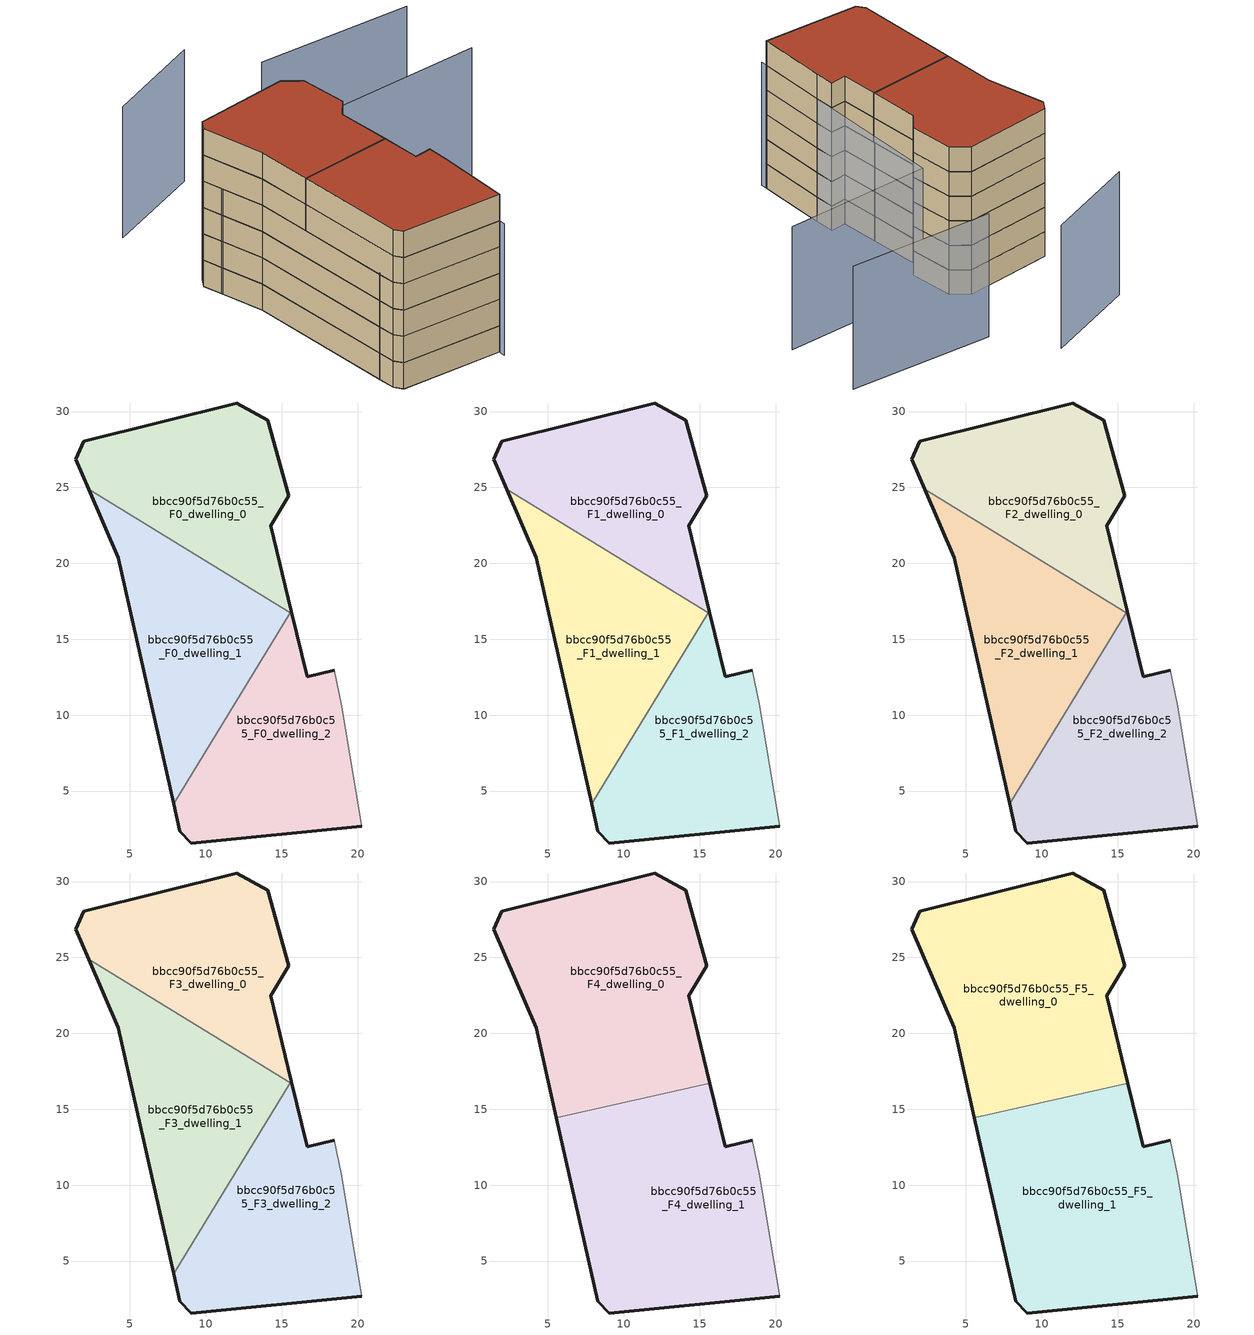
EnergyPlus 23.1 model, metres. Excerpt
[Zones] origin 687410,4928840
bbcc90f5d76b0c55_F0_dwelling_0
 floor ground (EU_floor_Construction): 15.57,16.76 15.63,16.86 14.27,22.48 15.45,24.45 14.07,29.43 12.05,30.56 1.96,28.05 1.43,26.84 2.28,24.88 z0
 wall outside (EU_wall_Construction): 2.28,24.88 1.43,26.84 1.96,28.05 12.05,30.56 14.07,29.43 15.45,24.45 14.27,22.48 15.63,16.86 z0:3
 wall to bbcc90f5d76b0c55_F0_dwelling_1 (EU_wall_Construction): 15.57,16.76 2.28,24.88 z0:3
 wall to bbcc90f5d76b0c55_F0_dwelling_2 (EU_wall_Construction): 15.63,16.86 15.57,16.76 z0:3
bbcc90f5d76b0c55_F0_dwelling_1
 floor ground (EU_floor_Construction): 7.87,4.15 15.57,16.76 2.28,24.88 4.22,20.38 z0
 wall outside (EU_wall_Construction): 7.87,4.15 4.22,20.38 2.28,24.88 z0:3
 wall to bbcc90f5d76b0c55_F0_dwelling_2 (EU_wall_Construction): 15.57,16.76 7.87,4.15 z0:3
bbcc90f5d76b0c55_F0_dwelling_2
 floor ground (EU_floor_Construction): 20.27,2.67 18.91,10.76 18.46,12.96 16.68,12.53 15.63,16.86 7.87,4.15 8.28,2.34 9.03,1.58 z0
 wall outside (EU_wall_Construction): 15.63,16.86 16.68,12.53 18.46,12.96 / 20.27,2.67 9.03,1.58 8.28,2.34 7.87,4.15 z0:3
 wall adiabatic (EU_wall_Construction): 18.46,12.96 18.91,10.76 20.27,2.67 z0:3
bbcc90f5d76b0c55_F1_dwelling_0
 floor to bbcc90f5d76b0c55_F0_dwelling_0 (EU_floor_Construction): 15.57,16.76 15.63,16.86 14.27,22.48 15.45,24.45 14.07,29.43 12.05,30.56 1.96,28.05 1.43,26.84 2.28,24.88 z3
 wall outside (EU_wall_Construction): 2.28,24.88 1.43,26.84 1.96,28.05 12.05,30.56 14.07,29.43 15.45,24.45 14.27,22.48 15.63,16.86 z3:6
 wall to bbcc90f5d76b0c55_F1_dwelling_1 (EU_wall_Construction): 15.57,16.76 2.28,24.88 z3:6
 wall to bbcc90f5d76b0c55_F1_dwelling_2 (EU_wall_Construction): 15.63,16.86 15.57,16.76 z3:6
bbcc90f5d76b0c55_F1_dwelling_1
 floor to bbcc90f5d76b0c55_F0_dwelling_1 (EU_floor_Construction): 7.87,4.15 15.57,16.76 2.28,24.88 4.22,20.38 z3
 wall outside (EU_wall_Construction): 7.87,4.15 4.22,20.38 2.28,24.88 z3:6
 wall to bbcc90f5d76b0c55_F1_dwelling_2 (EU_wall_Construction): 15.57,16.76 7.87,4.15 z3:6
bbcc90f5d76b0c55_F1_dwelling_2
 floor to bbcc90f5d76b0c55_F0_dwelling_2 (EU_floor_Construction): 20.27,2.67 18.91,10.76 18.46,12.96 16.68,12.53 15.63,16.86 7.87,4.15 8.28,2.34 9.03,1.58 z3
 wall outside (EU_wall_Construction): 15.63,16.86 16.68,12.53 18.46,12.96 / 20.27,2.67 9.03,1.58 8.28,2.34 7.87,4.15 z3:6
 wall adiabatic (EU_wall_Construction): 18.46,12.96 18.91,10.76 20.27,2.67 z3:6
bbcc90f5d76b0c55_F2_dwelling_0
 floor to bbcc90f5d76b0c55_F1_dwelling_0 (EU_floor_Construction): 15.57,16.76 15.63,16.86 14.27,22.48 15.45,24.45 14.07,29.43 12.05,30.56 1.96,28.05 1.43,26.84 2.28,24.88 z6
 wall outside (EU_wall_Construction): 2.28,24.88 1.43,26.84 1.96,28.05 12.05,30.56 14.07,29.43 15.45,24.45 14.27,22.48 15.63,16.86 z6:9
 wall to bbcc90f5d76b0c55_F2_dwelling_1 (EU_wall_Construction): 15.57,16.76 2.28,24.88 z6:9
 wall to bbcc90f5d76b0c55_F2_dwelling_2 (EU_wall_Construction): 15.63,16.86 15.57,16.76 z6:9
bbcc90f5d76b0c55_F2_dwelling_1
 floor to bbcc90f5d76b0c55_F1_dwelling_1 (EU_floor_Construction): 7.87,4.15 15.57,16.76 2.28,24.88 4.22,20.38 z6
 wall outside (EU_wall_Construction): 7.87,4.15 4.22,20.38 2.28,24.88 z6:9
 wall to bbcc90f5d76b0c55_F2_dwelling_2 (EU_wall_Construction): 15.57,16.76 7.87,4.15 z6:9
bbcc90f5d76b0c55_F2_dwelling_2
 floor to bbcc90f5d76b0c55_F1_dwelling_2 (EU_floor_Construction): 20.27,2.67 18.91,10.76 18.46,12.96 16.68,12.53 15.63,16.86 7.87,4.15 8.28,2.34 9.03,1.58 z6
 wall outside (EU_wall_Construction): 15.63,16.86 16.68,12.53 18.46,12.96 / 20.27,2.67 9.03,1.58 8.28,2.34 7.87,4.15 z6:9
 wall adiabatic (EU_wall_Construction): 18.46,12.96 18.91,10.76 20.27,2.67 z6:9
bbcc90f5d76b0c55_F3_dwelling_0
 floor to bbcc90f5d76b0c55_F2_dwelling_0 (EU_floor_Construction): 15.57,16.76 15.63,16.86 14.27,22.48 15.45,24.45 14.07,29.43 12.05,30.56 1.96,28.05 1.43,26.84 2.28,24.88 z9
 wall outside (EU_wall_Construction): 2.28,24.88 1.43,26.84 1.96,28.05 12.05,30.56 14.07,29.43 15.45,24.45 14.27,22.48 15.63,16.86 z9:12
 wall to bbcc90f5d76b0c55_F3_dwelling_1 (EU_wall_Construction): 15.57,16.76 2.28,24.88 z9:12
 wall to bbcc90f5d76b0c55_F3_dwelling_2 (EU_wall_Construction): 15.63,16.86 15.57,16.76 z9:12
bbcc90f5d76b0c55_F3_dwelling_1
 floor to bbcc90f5d76b0c55_F2_dwelling_1 (EU_floor_Construction): 7.87,4.15 15.57,16.76 2.28,24.88 4.22,20.38 z9
 wall outside (EU_wall_Construction): 7.87,4.15 4.22,20.38 2.28,24.88 z9:12
 wall to bbcc90f5d76b0c55_F3_dwelling_2 (EU_wall_Construction): 15.57,16.76 7.87,4.15 z9:12
bbcc90f5d76b0c55_F3_dwelling_2
 floor to bbcc90f5d76b0c55_F2_dwelling_2 (EU_floor_Construction): 20.27,2.67 18.91,10.76 18.46,12.96 16.68,12.53 15.63,16.86 7.87,4.15 8.28,2.34 9.03,1.58 z9
 wall outside (EU_wall_Construction): 15.63,16.86 16.68,12.53 18.46,12.96 / 20.27,2.67 9.03,1.58 8.28,2.34 7.87,4.15 z9:12
 wall adiabatic (EU_wall_Construction): 18.46,12.96 18.91,10.76 20.27,2.67 z9:12
bbcc90f5d76b0c55_F4_dwelling_0
 floor to bbcc90f5d76b0c55_F3_dwelling_0 (EU_floor_Construction): 15.57,16.76 15.63,16.86 14.27,22.48 15.45,24.45 14.07,29.43 12.05,30.56 1.96,28.05 1.43,26.84 2.28,24.88 z12
 floor to bbcc90f5d76b0c55_F3_dwelling_1 (EU_floor_Construction): 15.52,16.67 15.57,16.76 2.28,24.88 4.22,20.38 5.56,14.43 z12
 floor to bbcc90f5d76b0c55_F3_dwelling_2 (EU_floor_Construction): 15.67,16.7 15.63,16.86 15.57,16.76 15.52,16.67 z12
 wall outside (EU_wall_Construction): 5.56,14.43 4.22,20.38 1.43,26.84 1.96,28.05 12.05,30.56 14.07,29.43 15.45,24.45 14.27,22.48 15.67,16.71 z12:15
 wall to bbcc90f5d76b0c55_F4_dwelling_1 (EU_wall_Construction): 15.67,16.71 5.56,14.43 z12:15
bbcc90f5d76b0c55_F4_dwelling_1
 floor to bbcc90f5d76b0c55_F3_dwelling_1 (EU_floor_Construction): 7.87,4.15 15.52,16.67 5.56,14.43 z12
 floor to bbcc90f5d76b0c55_F3_dwelling_2 (EU_floor_Construction): 20.27,2.67 18.91,10.76 18.46,12.96 16.68,12.53 15.67,16.7 15.52,16.67 7.87,4.15 8.28,2.34 9.03,1.58 z12
 wall outside (EU_wall_Construction): 20.27,2.67 9.03,1.58 8.28,2.34 5.56,14.43 / 15.67,16.71 16.68,12.53 18.46,12.96 z12:15
 wall adiabatic (EU_wall_Construction): 18.46,12.96 18.91,10.76 20.27,2.67 z12:15
bbcc90f5d76b0c55_F5_dwelling_0
 floor to bbcc90f5d76b0c55_F4_dwelling_0 (EU_floor_Construction): 15.67,16.71 14.27,22.48 15.45,24.45 14.07,29.43 12.05,30.56 1.96,28.05 1.43,26.84 4.22,20.38 5.56,14.43 z15
 wall outside (EU_wall_Construction): 5.56,14.43 4.22,20.38 1.43,26.84 1.96,28.05 12.05,30.56 14.07,29.43 15.45,24.45 14.27,22.48 15.67,16.71 z15:18
 wall to bbcc90f5d76b0c55_F5_dwelling_1 (EU_wall_Construction): 15.67,16.71 5.56,14.43 z15:18
 roof outside (EU_roof_Construction): 14.07,29.43 15.45,24.45 14.27,22.48 15.67,16.71 5.56,14.43 4.22,20.38 1.43,26.84 1.96,28.05 12.05,30.56 z18
bbcc90f5d76b0c55_F5_dwelling_1
 floor to bbcc90f5d76b0c55_F4_dwelling_1 (EU_floor_Construction): 20.27,2.67 18.91,10.76 18.46,12.96 16.68,12.53 15.67,16.71 5.56,14.43 8.28,2.34 9.03,1.58 z15
 wall outside (EU_wall_Construction): 20.27,2.67 9.03,1.58 8.28,2.34 5.56,14.43 / 15.67,16.71 16.68,12.53 18.46,12.96 z15:18
 wall adiabatic (EU_wall_Construction): 18.46,12.96 18.91,10.76 20.27,2.67 z15:18
 roof outside (EU_roof_Construction): 18.46,12.96 18.91,10.76 20.27,2.67 9.03,1.58 8.28,2.34 5.56,14.43 15.67,16.71 16.68,12.53 z18
shading: 20.39,1.97 16.09,27.57 / 16.09,27.57 33.2,30.44 / 31.47,39.99 14.5,38.33 / 9.12,43.93 -1.02,38.17 z0:15
[Building]
EU S2 Campaign: North Axis=0; Terrain=City; Solar Distribution=FullExterior
[Site:Location]
Bologna: Latitude=44.5; Longitude=11.25; Time Zone=1; Elevation=37
[SizingPeriod:WeatherFileDays]
AnnualSizingPeriod: Begin Month=1; Begin Day of Month=1; End Month=12; End Day of Month=31; Day of Week for Start Day=Monday; Use Weather File Daylight Saving Period=No; Use Weather File Rain and Snow Indicators=No
[MATERIAL]
EU_InternalMass_Material: Roughness=MediumRough; Thickness=0.1; Conductivity=1; Density=1800; Specific Heat=900; Thermal Absorptance=0.9; Solar Absorptance=0.7; Visible Absorptance=0.7
[MATERIAL:NOMASS] Roughness=MediumRough; Thermal Absorptance=0.9; Solar Absorptance=0.7; Visible Absorptance=0.7
Name | Thermal Resistance
EU_wall_NoMass | 0.905828
EU_roof_NoMass | 0.37593
EU_floor_NoMass | 0.67114
[CONSTRUCTION]
EU_wall_Construction: EU_wall_NoMass
EU_roof_Construction: EU_roof_NoMass
EU_floor_Construction: EU_floor_NoMass
EU_InternalMass_Construction: EU_InternalMass_Material
[ZONE] Type=1; Multiplier=1; Ceiling Height=autocalculate; Floor Area=autocalculate; Part of Total Floor Area=Yes
Name | Volume
bbcc90f5d76b0c55_F0_dwelling_0; bbcc90f5d76b0c55_F1_dwelling_0; bbcc90f5d76b0c55_F2_dwelling_0; bbcc90f5d76b0c55_F3_dwelling_0 | 322.392
bbcc90f5d76b0c55_F4_dwelling_0; bbcc90f5d76b0c55_F5_dwelling_0 | 483.615
bbcc90f5d76b0c55_F0_dwelling_1; bbcc90f5d76b0c55_F1_dwelling_1; bbcc90f5d76b0c55_F2_dwelling_1; bbcc90f5d76b0c55_F3_dwelling_1 | 322.411
bbcc90f5d76b0c55_F4_dwelling_1; bbcc90f5d76b0c55_F5_dwelling_1 | 483.6
bbcc90f5d76b0c55_F0_dwelling_2; bbcc90f5d76b0c55_F1_dwelling_2; bbcc90f5d76b0c55_F2_dwelling_2; bbcc90f5d76b0c55_F3_dwelling_2 | 322.404
[INTERNALMASS] Construction=EU_InternalMass_Construction
Name | Zone or ZoneList | Surface Area
bbcc90f5d76b0c55_F0_dwelling_0_EU_InternalMass | bbcc90f5d76b0c55_F0_dwelling_0 | 107.465
bbcc90f5d76b0c55_F0_dwelling_1_EU_InternalMass | bbcc90f5d76b0c55_F0_dwelling_1 | 107.471
bbcc90f5d76b0c55_F0_dwelling_2_EU_InternalMass | bbcc90f5d76b0c55_F0_dwelling_2 | 107.469
bbcc90f5d76b0c55_F1_dwelling_0_EU_InternalMass | bbcc90f5d76b0c55_F1_dwelling_0 | 107.465
bbcc90f5d76b0c55_F1_dwelling_1_EU_InternalMass | bbcc90f5d76b0c55_F1_dwelling_1 | 107.471
bbcc90f5d76b0c55_F1_dwelling_2_EU_InternalMass | bbcc90f5d76b0c55_F1_dwelling_2 | 107.469
bbcc90f5d76b0c55_F2_dwelling_0_EU_InternalMass | bbcc90f5d76b0c55_F2_dwelling_0 | 107.465
bbcc90f5d76b0c55_F2_dwelling_1_EU_InternalMass | bbcc90f5d76b0c55_F2_dwelling_1 | 107.471
bbcc90f5d76b0c55_F2_dwelling_2_EU_InternalMass | bbcc90f5d76b0c55_F2_dwelling_2 | 107.469
bbcc90f5d76b0c55_F3_dwelling_0_EU_InternalMass | bbcc90f5d76b0c55_F3_dwelling_0 | 107.465
bbcc90f5d76b0c55_F3_dwelling_1_EU_InternalMass | bbcc90f5d76b0c55_F3_dwelling_1 | 107.471
bbcc90f5d76b0c55_F3_dwelling_2_EU_InternalMass | bbcc90f5d76b0c55_F3_dwelling_2 | 107.469
bbcc90f5d76b0c55_F4_dwelling_0_EU_InternalMass | bbcc90f5d76b0c55_F4_dwelling_0 | 161.206
bbcc90f5d76b0c55_F4_dwelling_1_EU_InternalMass | bbcc90f5d76b0c55_F4_dwelling_1 | 161.202
bbcc90f5d76b0c55_F5_dwelling_0_EU_InternalMass | bbcc90f5d76b0c55_F5_dwelling_0 | 161.206
bbcc90f5d76b0c55_F5_dwelling_1_EU_InternalMass | bbcc90f5d76b0c55_F5_dwelling_1 | 161.202
[OTHEREQUIPMENT] Fuel Type=Electricity; Design Level Calculation Method=Watts/Area; Power per Zone Floor Area=1; Fraction Latent=0; Fraction Radiant=0; Fraction Lost=0; Carbon Dioxide Generation Rate=0; EndUse Subcategory=EU_Step8_InternalGains
Name | Zone or ZoneList or Space or SpaceList | Schedule
EU_Step8_InternalGain_bbcc90f5d76b0c55_F0_dwelling_0_f000 | bbcc90f5d76b0c55_F0_dwelling_0 | EU_Step8_GainSchedule_bbcc90f5d76b0c55_F0_dwelling_0_f000
EU_Step8_InternalGain_bbcc90f5d76b0c55_F0_dwelling_1_f000 | bbcc90f5d76b0c55_F0_dwelling_1 | EU_Step8_GainSchedule_bbcc90f5d76b0c55_F0_dwelling_1_f000
EU_Step8_InternalGain_bbcc90f5d76b0c55_F0_dwelling_2_f000 | bbcc90f5d76b0c55_F0_dwelling_2 | EU_Step8_GainSchedule_bbcc90f5d76b0c55_F0_dwelling_2_f000
EU_Step8_InternalGain_bbcc90f5d76b0c55_F1_dwelling_0_f000 | bbcc90f5d76b0c55_F1_dwelling_0 | EU_Step8_GainSchedule_bbcc90f5d76b0c55_F1_dwelling_0_f000
EU_Step8_InternalGain_bbcc90f5d76b0c55_F1_dwelling_1_f000 | bbcc90f5d76b0c55_F1_dwelling_1 | EU_Step8_GainSchedule_bbcc90f5d76b0c55_F1_dwelling_1_f000
EU_Step8_InternalGain_bbcc90f5d76b0c55_F1_dwelling_2_f000 | bbcc90f5d76b0c55_F1_dwelling_2 | EU_Step8_GainSchedule_bbcc90f5d76b0c55_F1_dwelling_2_f000
EU_Step8_InternalGain_bbcc90f5d76b0c55_F2_dwelling_0_f000 | bbcc90f5d76b0c55_F2_dwelling_0 | EU_Step8_GainSchedule_bbcc90f5d76b0c55_F2_dwelling_0_f000
EU_Step8_InternalGain_bbcc90f5d76b0c55_F2_dwelling_1_f000 | bbcc90f5d76b0c55_F2_dwelling_1 | EU_Step8_GainSchedule_bbcc90f5d76b0c55_F2_dwelling_1_f000
EU_Step8_InternalGain_bbcc90f5d76b0c55_F2_dwelling_2_f000 | bbcc90f5d76b0c55_F2_dwelling_2 | EU_Step8_GainSchedule_bbcc90f5d76b0c55_F2_dwelling_2_f000
EU_Step8_InternalGain_bbcc90f5d76b0c55_F3_dwelling_0_f000 | bbcc90f5d76b0c55_F3_dwelling_0 | EU_Step8_GainSchedule_bbcc90f5d76b0c55_F3_dwelling_0_f000
EU_Step8_InternalGain_bbcc90f5d76b0c55_F3_dwelling_1_f000 | bbcc90f5d76b0c55_F3_dwelling_1 | EU_Step8_GainSchedule_bbcc90f5d76b0c55_F3_dwelling_1_f000
EU_Step8_InternalGain_bbcc90f5d76b0c55_F3_dwelling_2_f000 | bbcc90f5d76b0c55_F3_dwelling_2 | EU_Step8_GainSchedule_bbcc90f5d76b0c55_F3_dwelling_2_f000
EU_Step8_InternalGain_bbcc90f5d76b0c55_F4_dwelling_0_f000 | bbcc90f5d76b0c55_F4_dwelling_0 | EU_Step8_GainSchedule_bbcc90f5d76b0c55_F4_dwelling_0_f000
EU_Step8_InternalGain_bbcc90f5d76b0c55_F4_dwelling_1_f000 | bbcc90f5d76b0c55_F4_dwelling_1 | EU_Step8_GainSchedule_bbcc90f5d76b0c55_F4_dwelling_1_f000
EU_Step8_InternalGain_bbcc90f5d76b0c55_F5_dwelling_0_f000 | bbcc90f5d76b0c55_F5_dwelling_0 | EU_Step8_GainSchedule_bbcc90f5d76b0c55_F5_dwelling_0_f000
EU_Step8_InternalGain_bbcc90f5d76b0c55_F5_dwelling_1_f000 | bbcc90f5d76b0c55_F5_dwelling_1 | EU_Step8_GainSchedule_bbcc90f5d76b0c55_F5_dwelling_1_f000
[ZONEVENTILATION:DESIGNFLOWRATE] Schedule=EU_AlwaysOn; Design Flow Rate Calculation Method=AirChanges/Hour; Air Changes per Hour=0.73129; Ventilation Type=Natural; Fan Pressure Rise=0; Fan Total Efficiency=1; Constant Term Coefficient=1; Temperature Term Coefficient=0; Velocity Term Coefficient=0; Velocity Squared Term Coefficient=0; Minimum Indoor Temperature=-100; Maximum Indoor Temperature=100; Delta Temperature=-100; Minimum Outdoor Temperature=-100; Maximum Outdoor Temperature=100; Maximum Wind Speed=40
Name | Zone or ZoneList or Space or SpaceList
EU_ConstantAir_bbcc90f5d76b0c55_F0_dwelling_0 | bbcc90f5d76b0c55_F0_dwelling_0
EU_ConstantAir_bbcc90f5d76b0c55_F0_dwelling_1 | bbcc90f5d76b0c55_F0_dwelling_1
EU_ConstantAir_bbcc90f5d76b0c55_F0_dwelling_2 | bbcc90f5d76b0c55_F0_dwelling_2
EU_ConstantAir_bbcc90f5d76b0c55_F1_dwelling_0 | bbcc90f5d76b0c55_F1_dwelling_0
EU_ConstantAir_bbcc90f5d76b0c55_F1_dwelling_1 | bbcc90f5d76b0c55_F1_dwelling_1
EU_ConstantAir_bbcc90f5d76b0c55_F1_dwelling_2 | bbcc90f5d76b0c55_F1_dwelling_2
EU_ConstantAir_bbcc90f5d76b0c55_F2_dwelling_0 | bbcc90f5d76b0c55_F2_dwelling_0
EU_ConstantAir_bbcc90f5d76b0c55_F2_dwelling_1 | bbcc90f5d76b0c55_F2_dwelling_1
EU_ConstantAir_bbcc90f5d76b0c55_F2_dwelling_2 | bbcc90f5d76b0c55_F2_dwelling_2
EU_ConstantAir_bbcc90f5d76b0c55_F3_dwelling_0 | bbcc90f5d76b0c55_F3_dwelling_0
EU_ConstantAir_bbcc90f5d76b0c55_F3_dwelling_1 | bbcc90f5d76b0c55_F3_dwelling_1
EU_ConstantAir_bbcc90f5d76b0c55_F3_dwelling_2 | bbcc90f5d76b0c55_F3_dwelling_2
EU_ConstantAir_bbcc90f5d76b0c55_F4_dwelling_0 | bbcc90f5d76b0c55_F4_dwelling_0
EU_ConstantAir_bbcc90f5d76b0c55_F4_dwelling_1 | bbcc90f5d76b0c55_F4_dwelling_1
EU_ConstantAir_bbcc90f5d76b0c55_F5_dwelling_0 | bbcc90f5d76b0c55_F5_dwelling_0
EU_ConstantAir_bbcc90f5d76b0c55_F5_dwelling_1 | bbcc90f5d76b0c55_F5_dwelling_1
[HVACTEMPLATE:THERMOSTAT] Constant Heating Setpoint=20; Constant Cooling Setpoint=50
EU_HeatOnly_bbcc90f5d76b0c55_F0_dwelling_0; EU_HeatOnly_bbcc90f5d76b0c55_F0_dwelling_1; EU_HeatOnly_bbcc90f5d76b0c55_F0_dwelling_2; EU_HeatOnly_bbcc90f5d76b0c55_F1_dwelling_0; EU_HeatOnly_bbcc90f5d76b0c55_F1_dwelling_1; EU_HeatOnly_bbcc90f5d76b0c55_F1_dwelling_2; EU_HeatOnly_bbcc90f5d76b0c55_F2_dwelling_0; EU_HeatOnly_bbcc90f5d76b0c55_F2_dwelling_1; EU_HeatOnly_bbcc90f5d76b0c55_F2_dwelling_2; EU_HeatOnly_bbcc90f5d76b0c55_F3_dwelling_0; EU_HeatOnly_bbcc90f5d76b0c55_F3_dwelling_1; EU_HeatOnly_bbcc90f5d76b0c55_F3_dwelling_2; EU_HeatOnly_bbcc90f5d76b0c55_F4_dwelling_0; EU_HeatOnly_bbcc90f5d76b0c55_F4_dwelling_1; EU_HeatOnly_bbcc90f5d76b0c55_F5_dwelling_0; EU_HeatOnly_bbcc90f5d76b0c55_F5_dwelling_1
[HVACTEMPLATE:ZONE:IDEALLOADSAIRSYSTEM] System Availability Schedule=EU_AlwaysOn; Maximum Heating Supply Air Temperature=50; Minimum Cooling Supply Air Temperature=13; Maximum Heating Supply Air Humidity Ratio=0.0156; Minimum Cooling Supply Air Humidity Ratio=0.0077; Heating Limit=NoLimit; Cooling Limit=NoLimit; Heating Availability Schedule=EU_AlwaysOn; Cooling Availability Schedule=EU_CoolingOff; Dehumidification Control Type=ConstantSensibleHeatRatio; Cooling Sensible Heat Ratio=0.7; Dehumidification Setpoint=60; Humidification Control Type=None; Humidification Setpoint=30; Outdoor Air Method=None; Outdoor Air Flow Rate per Person=0.00944; Outdoor Air Flow Rate per Zone Floor Area=0; Outdoor Air Flow Rate per Zone=0; Demand Controlled Ventilation Type=None; Outdoor Air Economizer Type=NoEconomizer; Heat Recovery Type=None; Sensible Heat Recovery Effectiveness=0.7; Latent Heat Recovery Effectiveness=0.65
Name | Template Thermostat
bbcc90f5d76b0c55_F0_dwelling_0 | EU_HeatOnly_bbcc90f5d76b0c55_F0_dwelling_0
bbcc90f5d76b0c55_F0_dwelling_1 | EU_HeatOnly_bbcc90f5d76b0c55_F0_dwelling_1
bbcc90f5d76b0c55_F0_dwelling_2 | EU_HeatOnly_bbcc90f5d76b0c55_F0_dwelling_2
bbcc90f5d76b0c55_F1_dwelling_0 | EU_HeatOnly_bbcc90f5d76b0c55_F1_dwelling_0
bbcc90f5d76b0c55_F1_dwelling_1 | EU_HeatOnly_bbcc90f5d76b0c55_F1_dwelling_1
bbcc90f5d76b0c55_F1_dwelling_2 | EU_HeatOnly_bbcc90f5d76b0c55_F1_dwelling_2
bbcc90f5d76b0c55_F2_dwelling_0 | EU_HeatOnly_bbcc90f5d76b0c55_F2_dwelling_0
bbcc90f5d76b0c55_F2_dwelling_1 | EU_HeatOnly_bbcc90f5d76b0c55_F2_dwelling_1
bbcc90f5d76b0c55_F2_dwelling_2 | EU_HeatOnly_bbcc90f5d76b0c55_F2_dwelling_2
bbcc90f5d76b0c55_F3_dwelling_0 | EU_HeatOnly_bbcc90f5d76b0c55_F3_dwelling_0
bbcc90f5d76b0c55_F3_dwelling_1 | EU_HeatOnly_bbcc90f5d76b0c55_F3_dwelling_1
bbcc90f5d76b0c55_F3_dwelling_2 | EU_HeatOnly_bbcc90f5d76b0c55_F3_dwelling_2
bbcc90f5d76b0c55_F4_dwelling_0 | EU_HeatOnly_bbcc90f5d76b0c55_F4_dwelling_0
bbcc90f5d76b0c55_F4_dwelling_1 | EU_HeatOnly_bbcc90f5d76b0c55_F4_dwelling_1
bbcc90f5d76b0c55_F5_dwelling_0 | EU_HeatOnly_bbcc90f5d76b0c55_F5_dwelling_0
bbcc90f5d76b0c55_F5_dwelling_1 | EU_HeatOnly_bbcc90f5d76b0c55_F5_dwelling_1
[SIZING:ZONE] Zone Cooling Design Supply Air Temperature Input Method=SupplyAirTemperature; Zone Cooling Design Supply Air Temperature=13; Zone Heating Design Supply Air Temperature Input Method=SupplyAirTemperature; Zone Heating Design Supply Air Temperature=50; Zone Cooling Design Supply Air Humidity Ratio=0.008; Zone Heating Design Supply Air Humidity Ratio=0.008; Cooling Design Air Flow Method=DesignDay; Cooling Design Air Flow Rate=0; Cooling Minimum Air Flow per Zone Floor Area=0.000762; Cooling Minimum Air Flow=0; Cooling Minimum Air Flow Fraction=0.2; Heating Design Air Flow Method=DesignDay; Heating Design Air Flow Rate=0; Heating Maximum Air Flow per Zone Floor Area=0.002032; Heating Maximum Air Flow=0.141576; Heating Maximum Air Flow Fraction=0.3; Account for Dedicated Outdoor Air System=No; Dedicated Outdoor Air System Control Strategy=NeutralSupplyAir; Dedicated Outdoor Air Low Setpoint Temperature for Design=autosize; Dedicated Outdoor Air High Setpoint Temperature for Design=autosize; Zone Load Sizing Method=Sensible Load Only No Latent Load; Zone Latent Cooling Design Supply Air Humidity Ratio Input Method=HumidityRatioDifference; Zone Cooling Design Supply Air Humidity Ratio Difference=0.005; Zone Latent Heating Design Supply Air Humidity Ratio Input Method=HumidityRatioDifference; Zone Humidification Design Supply Air Humidity Ratio Difference=0.005
bbcc90f5d76b0c55_F0_dwelling_0; bbcc90f5d76b0c55_F0_dwelling_1; bbcc90f5d76b0c55_F0_dwelling_2; bbcc90f5d76b0c55_F1_dwelling_0; bbcc90f5d76b0c55_F1_dwelling_1; bbcc90f5d76b0c55_F1_dwelling_2; bbcc90f5d76b0c55_F2_dwelling_0; bbcc90f5d76b0c55_F2_dwelling_1; bbcc90f5d76b0c55_F2_dwelling_2; bbcc90f5d76b0c55_F3_dwelling_0; bbcc90f5d76b0c55_F3_dwelling_1; bbcc90f5d76b0c55_F3_dwelling_2; bbcc90f5d76b0c55_F4_dwelling_0; bbcc90f5d76b0c55_F4_dwelling_1; bbcc90f5d76b0c55_F5_dwelling_0; bbcc90f5d76b0c55_F5_dwelling_1
[SCHEDULE:CONSTANT]
Name | Hourly Value
EU_AlwaysOn | 1
EU_CoolingOff | 0
[SCHEDULE:FILE] Column Number=1; Rows to Skip at Top=0; Number of Hours of Data=8760; Column Separator=Comma; Interpolate to Timestep=No; Minutes per Item=60; Adjust Schedule for Daylight Savings=Yes
Name | File
EU_Step8_GainSchedule_bbcc90f5d76b0c55_F0_dwelling_0_f000 | ../../schedules/bbcc90f5d76b0c55/bbcc90f5d76b0c55_F0_dwelling_0_f000_gain.csv
EU_Step8_GainSchedule_bbcc90f5d76b0c55_F0_dwelling_1_f000 | ../../schedules/bbcc90f5d76b0c55/bbcc90f5d76b0c55_F0_dwelling_1_f000_gain.csv
EU_Step8_GainSchedule_bbcc90f5d76b0c55_F0_dwelling_2_f000 | ../../schedules/bbcc90f5d76b0c55/bbcc90f5d76b0c55_F0_dwelling_2_f000_gain.csv
EU_Step8_GainSchedule_bbcc90f5d76b0c55_F1_dwelling_0_f000 | ../../schedules/bbcc90f5d76b0c55/bbcc90f5d76b0c55_F1_dwelling_0_f000_gain.csv
EU_Step8_GainSchedule_bbcc90f5d76b0c55_F1_dwelling_1_f000 | ../../schedules/bbcc90f5d76b0c55/bbcc90f5d76b0c55_F1_dwelling_1_f000_gain.csv
EU_Step8_GainSchedule_bbcc90f5d76b0c55_F1_dwelling_2_f000 | ../../schedules/bbcc90f5d76b0c55/bbcc90f5d76b0c55_F1_dwelling_2_f000_gain.csv
EU_Step8_GainSchedule_bbcc90f5d76b0c55_F2_dwelling_0_f000 | ../../schedules/bbcc90f5d76b0c55/bbcc90f5d76b0c55_F2_dwelling_0_f000_gain.csv
EU_Step8_GainSchedule_bbcc90f5d76b0c55_F2_dwelling_1_f000 | ../../schedules/bbcc90f5d76b0c55/bbcc90f5d76b0c55_F2_dwelling_1_f000_gain.csv
EU_Step8_GainSchedule_bbcc90f5d76b0c55_F2_dwelling_2_f000 | ../../schedules/bbcc90f5d76b0c55/bbcc90f5d76b0c55_F2_dwelling_2_f000_gain.csv
EU_Step8_GainSchedule_bbcc90f5d76b0c55_F3_dwelling_0_f000 | ../../schedules/bbcc90f5d76b0c55/bbcc90f5d76b0c55_F3_dwelling_0_f000_gain.csv
EU_Step8_GainSchedule_bbcc90f5d76b0c55_F3_dwelling_1_f000 | ../../schedules/bbcc90f5d76b0c55/bbcc90f5d76b0c55_F3_dwelling_1_f000_gain.csv
EU_Step8_GainSchedule_bbcc90f5d76b0c55_F3_dwelling_2_f000 | ../../schedules/bbcc90f5d76b0c55/bbcc90f5d76b0c55_F3_dwelling_2_f000_gain.csv
EU_Step8_GainSchedule_bbcc90f5d76b0c55_F4_dwelling_0_f000 | ../../schedules/bbcc90f5d76b0c55/bbcc90f5d76b0c55_F4_dwelling_0_f000_gain.csv
EU_Step8_GainSchedule_bbcc90f5d76b0c55_F4_dwelling_1_f000 | ../../schedules/bbcc90f5d76b0c55/bbcc90f5d76b0c55_F4_dwelling_1_f000_gain.csv
EU_Step8_GainSchedule_bbcc90f5d76b0c55_F5_dwelling_0_f000 | ../../schedules/bbcc90f5d76b0c55/bbcc90f5d76b0c55_F5_dwelling_0_f000_gain.csv
EU_Step8_GainSchedule_bbcc90f5d76b0c55_F5_dwelling_1_f000 | ../../schedules/bbcc90f5d76b0c55/bbcc90f5d76b0c55_F5_dwelling_1_f000_gain.csv
